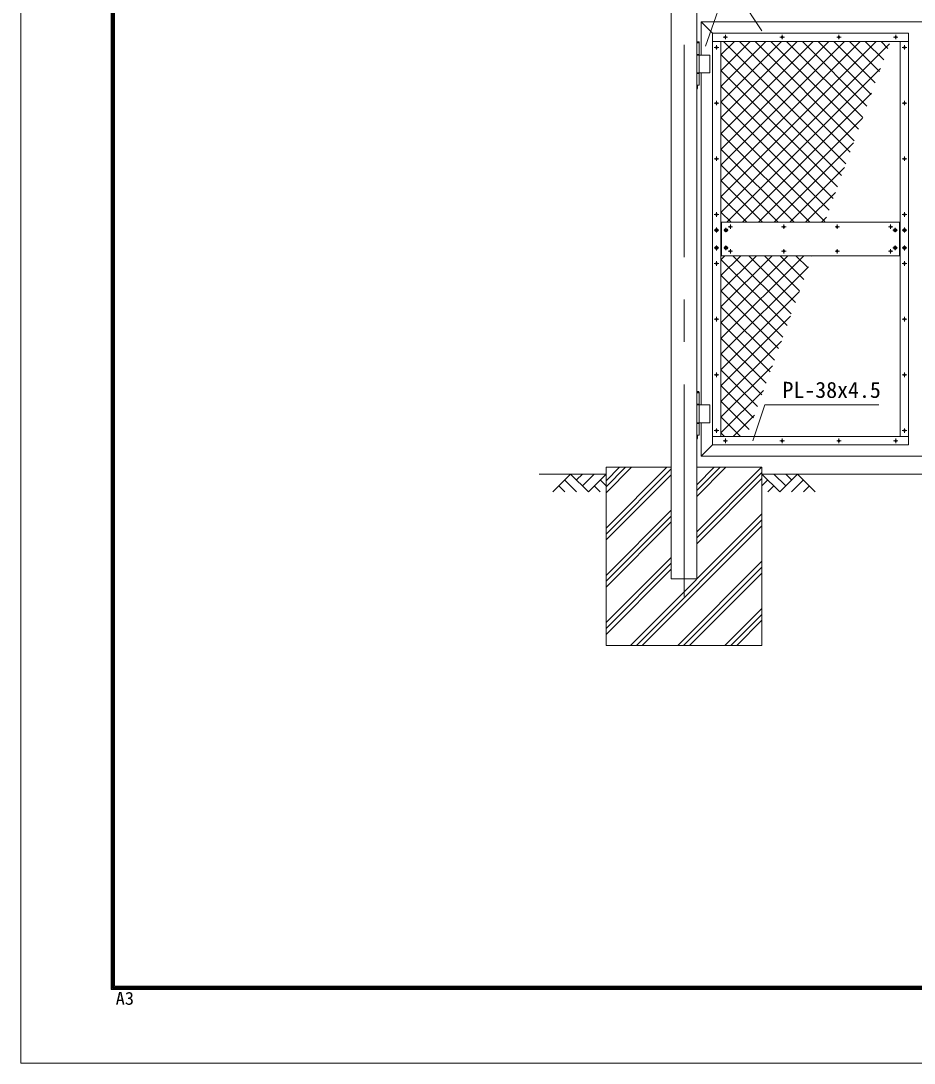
# Model space of a CAD drawing. Units: millimetres, scale not verified. Extents: x -6300 to 6300, y -4455 to 4455.
# Drawn here: x -6300 to -2288, y -4455 to 224 of the extents above; entities that cross this region are included whole.
import ezdxf
from ezdxf.enums import TextEntityAlignment as Align

# ---------------------------------------------------------------- set-up
doc = ezdxf.new("R2010")
doc.units = ezdxf.units.MM
doc.header["$LTSCALE"] = 30
doc.linetypes.add('USER1', pattern=[50.8, 31.75, -6.35, 6.35, -6.35])
for name, color, linetype, lineweight in [('0-0_D-DCR-HCH', 7, 'Continuous', 9), ('0-1_D-STR4', 7, 'Continuous', 9), ('0-2_D-STR1', 1, 'Continuous', 18), ('0-3_D-STR3', 3, 'Continuous', 13), ('0-4_D-BMK', 2, 'USER1', 13), ('0-5_D-BGD', 7, 'Continuous', 9), ('0-8_D-STR-TXT', 7, 'Continuous', 9), ('0-B_D-TTL', 7, 'Continuous', 9)]:
    doc.layers.add(name, color=color, linetype=linetype, lineweight=lineweight)
doc.styles.add('ＭＳ ゴシック', font='')
doc.styles.get('ＭＳ ゴシック').set_extended_font_data('MS Gothic')

msp = doc.modelspace()

# ---------------------------------------------------------------- linework, layer by layer
at = {"layer": '0-0_D-DCR-HCH'}
for p, q in [((-3155.58, 70.63), (-3095.53, 130.68)), ((-3155.58, -0.08), (-3024.82, 130.68)), ((-3155.58, -70.79), (-2954.11, 130.68)), ((-3155.58, -141.5), (-2883.4, 130.68)), ((-3155.58, -212.21), (-2812.69, 130.68)), ((-3155.58, -282.92), (-2741.98, 130.68)), ((-3155.58, -353.63), (-2671.27, 130.68)), ((-3155.58, -424.34), (-2600.56, 130.68)), ((-3155.58, -495.05), (-2529.85, 130.68)), ((-3155.58, -565.76), (-2459.14, 130.68)), ((-3155.58, -636.47), (-2398.52, 120.59)), ((-2594.65, -418.28), (-3143.61, 130.68)), ((-2575.78, -366.44), (-3072.9, 130.68)), ((-2556.91, -314.59), (-3002.19, 130.68)), ((-2538.04, -262.75), (-2931.48, 130.68)), ((-2519.17, -210.91), (-2860.77, 130.68)), ((-2500.31, -159.07), (-2790.06, 130.68)), ((-2481.44, -107.23), (-2719.34, 130.68)), ((-2462.57, -55.39), (-2648.63, 130.68)), ((-2443.7, -3.54), (-2577.92, 130.68)), ((-2424.83, 48.3), (-2507.21, 130.68)), ((-2405.96, 100.14), (-2436.5, 130.68)), ((-2613.52, -470.12), (-3155.58, 71.94)), ((-2632.39, -521.96), (-3155.58, 1.23)), ((-3128.92, -680.52), (-2438.98, 9.41)), ((-2651.26, -573.8), (-3155.58, -69.48)), ((-2670.13, -625.65), (-3155.58, -140.19)), ((-3058.2, -680.52), (-2479.45, -101.76)), ((-2688.99, -677.49), (-3155.58, -210.9)), ((-2987.49, -680.52), (-2519.91, -212.94)), ((-2756.67, -680.52), (-3155.58, -281.61)), ((-2916.78, -680.52), (-2560.38, -324.11)), ((-2827.38, -680.52), (-3155.58, -352.32)), ((-2898.09, -680.52), (-3155.58, -423.03)), ((-2846.07, -680.52), (-2600.84, -435.29)), ((-2968.81, -680.52), (-3155.58, -493.74)), ((-2775.36, -680.52), (-2641.31, -546.46)), ((-3039.52, -680.52), (-3155.58, -564.45)), ((-3110.23, -680.52), (-3155.58, -635.17)), ((-2704.65, -680.52), (-2681.77, -657.64)), ((-3155.58, -848.61), (-3137.49, -830.52)), ((-3155.58, -919.32), (-3066.78, -830.52)), ((-3155.58, -990.03), (-2996.07, -830.52)), ((-3155.58, -1060.74), (-2925.36, -830.52)), ((-3155.58, -1131.45), (-2854.65, -830.52)), ((-3155.58, -1202.16), (-2783.94, -830.52)), ((-2839.95, -1092.22), (-3101.65, -830.52)), ((-2821.08, -1040.38), (-3030.94, -830.52)), ((-2802.21, -988.54), (-2960.23, -830.52)), ((-2783.34, -936.7), (-2889.52, -830.52)), ((-2764.47, -884.85), (-2818.81, -830.52)), ((-2745.6, -833.01), (-2748.09, -830.52)), ((-2858.81, -1144.06), (-3155.58, -847.3)), ((-3155.58, -1272.87), (-2762.7, -879.99)), ((-2877.68, -1195.91), (-3155.58, -918.01)), ((-2896.55, -1247.75), (-3155.58, -988.72)), ((-3155.58, -1343.58), (-2803.16, -991.16)), ((-2915.42, -1299.59), (-3155.58, -1059.43)), ((-3155.58, -1414.29), (-2843.63, -1102.34)), ((-2934.29, -1351.43), (-3155.58, -1130.14)), ((-2953.16, -1403.27), (-3155.58, -1200.85)), ((-3155.58, -1485), (-2884.09, -1213.51)), ((-2972.03, -1455.11), (-3155.58, -1271.56)), ((-3155.58, -1555.71), (-2924.56, -1324.69)), ((-2990.9, -1506.96), (-3155.58, -1342.27)), ((-3009.77, -1558.8), (-3155.58, -1412.98)), ((-3155.58, -1626.42), (-2965.02, -1435.86)), ((-3028.63, -1610.64), (-3155.58, -1483.69)), ((-3068.27, -1641.72), (-3155.58, -1554.4)), ((-3100.17, -1641.72), (-3005.49, -1547.04)), ((-3138.98, -1641.72), (-3155.58, -1625.11)), ((-3831.02, -1810.52), (-3910.83, -1890.34)), ((-3831.02, -1810.52), (-3751.2, -1890.34)), ((-3804.41, -1837.13), (-3777.8, -1810.52)), ((-3777.8, -1863.73), (-3724.59, -1810.52)), ((-3751.2, -1890.34), (-3671.38, -1810.52)), ((-3671.38, -1894.29), (-3557.61, -1780.52)), ((-3671.38, -1867.77), (-3584.13, -1780.52)), ((-3671.38, -1841.25), (-3610.65, -1780.52)), ((-3671.38, -2053.39), (-3398.51, -1780.52)), ((-3671.38, -2079.9), (-3378.53, -1787.05)), ((-3671.38, -2106.42), (-3378.53, -1813.57)), ((-3264.23, -1911.4), (-3133.35, -1780.52)), ((-3264.23, -1884.88), (-3159.87, -1780.52)), ((-3264.23, -1858.37), (-3186.38, -1780.52)), ((-3264.23, -2070.5), (-2974.25, -1780.52)), ((-3264.23, -2097.02), (-2971.38, -1804.17)), ((-2891.56, -1890.34), (-2971.38, -1810.52)), ((-2864.96, -1863.73), (-2918.17, -1810.52)), ((-2811.74, -1810.52), (-2891.56, -1890.34)), ((-2838.21, -1837.26), (-2864.96, -1810.52)), ((-2811.74, -1810.52), (-2731.93, -1890.34)), ((-3884.23, -1863.73), (-3857.5, -1890.34)), ((-3857.62, -1837.13), (-3804.17, -1890.34)), ((-3724.59, -1863.73), (-3697.86, -1890.34)), ((-3697.99, -1837.13), (-3671.38, -1863.61)), ((-3264.23, -2123.53), (-2971.38, -1830.68)), ((-2944.77, -1837.13), (-2971.38, -1863.61)), ((-2918.17, -1863.73), (-2944.9, -1890.34)), ((-2785.14, -1837.13), (-2838.59, -1890.34)), ((-2758.53, -1863.73), (-2785.26, -1890.34)), ((-3671.38, -2265.52), (-3378.53, -1972.67)), ((-3671.38, -2292.03), (-3378.53, -1999.18)), ((-3562.12, -2580.52), (-2971.38, -1989.78)), ((-3671.38, -2318.55), (-3378.53, -2025.7)), ((-3535.6, -2580.52), (-2971.38, -2016.3)), ((-3509.09, -2580.52), (-2971.38, -2042.81)), ((-3671.38, -2477.65), (-3378.53, -2184.8)), ((-3671.38, -2504.17), (-3378.53, -2211.32)), ((-3671.38, -2530.68), (-3378.53, -2237.83)), ((-3349.99, -2580.52), (-2971.38, -2201.91)), ((-3323.47, -2580.52), (-2971.38, -2228.43)), ((-3296.95, -2580.52), (-2971.38, -2254.95)), ((-3137.85, -2580.52), (-2971.38, -2414.05)), ((-3111.34, -2580.52), (-2971.38, -2440.56)), ((-3084.82, -2580.52), (-2971.38, -2467.08))]:
    msp.add_line(p, q, dxfattribs=at)
at = {"layer": '0-1_D-STR4'}
for p, q in [((-3671.38, -2580.52), (-3671.38, -1780.52)), ((-3378.53, -1780.52), (-3671.38, -1780.52)), ((-3671.38, -2580.52), (-2971.38, -2580.52))]:
    msp.add_line(p, q, dxfattribs=at)
msp.add_lwpolyline([(-2971.38, -2580.52), (-2971.38, -1780.52), (-3264.23, -1780.52)], dxfattribs=at)
at = {"layer": '0-2_D-STR1'}
for p, q in [((-3378.53, -2280.52), (-3378.53, 1209.48)), ((-3264.23, -2280.52), (-3264.23, 1209.48)), ((-3193.58, 168.68), (-3244.38, 219.48)), ((-2313.28, 168.68), (-3193.58, 168.68)), ((-3193.58, 168.68), (-3193.58, -1679.72)), ((-2313.28, 168.68), (-2313.28, -1679.72)), ((-3244.38, -10.52), (-3244.38, -1500.52)), ((-3244.38, -1580.52), (-3244.38, -1730.52)), ((-3193.58, -1679.72), (-3244.38, -1730.52)), ((-3193.58, -1679.72), (-2313.28, -1679.72)), ((-3244.38, -1730.52), (-1366.28, -1730.52)), ((-3378.53, -2280.52), (-3264.23, -2280.52))]:
    msp.add_line(p, q, dxfattribs=at)
msp.add_lwpolyline([(-1331.38, -738.52), (-1331.38, 219.48), (-3244.38, 219.48), (-3244.38, 69.48)], dxfattribs=at)
at = {"layer": '0-3_D-STR3'}
for p, q in [((-3255.07, 129.48), (-3264.23, 129.48)), ((-3253.07, 127.48), (-3264.23, 127.48)), ((-3253.06, 124.48), (-3264.23, 124.48)), ((-3255.07, 129.48), (-3253.07, 127.48)), ((-3253.07, 124.48), (-3253.07, 127.48)), ((-3253.06, 124.48), (-3253.06, -65.52)), ((-2313.28, 130.68), (-3193.58, 130.68)), ((-3155.58, 130.68), (-3155.58, -1641.72)), ((-2351.28, 130.68), (-2351.28, -1641.72)), ((-3253.06, 72.48), (-3264.23, 72.48)), ((-3204.85, 69.48), (-3264.23, 69.48)), ((-3204.85, 69.48), (-3204.85, -10.52)), ((-3204.85, -10.52), (-3264.23, -10.52)), ((-3253.06, -13.52), (-3264.23, -13.52)), ((-3253.06, -65.52), (-3264.23, -65.52)), ((-3260.56, -65.52), (-3260.56, -80.52)), ((-3155.58, -680.52), (-2351.28, -680.52)), ((-3153.43, -680.52), (-3153.43, -830.52)), ((-2353.43, -680.52), (-2353.43, -830.52)), ((-3155.58, -830.52), (-2351.28, -830.52)), ((-3255.07, -1440.52), (-3264.23, -1440.52)), ((-3253.07, -1442.52), (-3264.23, -1442.52)), ((-3253.06, -1445.52), (-3264.23, -1445.52)), ((-3255.07, -1440.52), (-3253.07, -1442.52)), ((-3253.07, -1445.52), (-3253.07, -1442.52)), ((-3253.06, -1445.52), (-3253.06, -1635.52)), ((-3253.06, -1497.52), (-3264.23, -1497.52)), ((-3204.85, -1500.52), (-3264.23, -1500.52)), ((-3204.85, -1500.52), (-3204.85, -1580.52)), ((-3204.85, -1580.52), (-3264.23, -1580.52)), ((-3253.06, -1583.52), (-3264.23, -1583.52)), ((-3253.06, -1635.52), (-3264.23, -1635.52)), ((-3260.56, -1635.52), (-3260.56, -1650.52)), ((-3193.58, -1641.72), (-2313.28, -1641.72))]:
    msp.add_line(p, q, dxfattribs=at)
for points in [[(-3264.23, -86.64), (-3260.56, -80.52), (-3264.23, -80.52)], [(-3264.23, -1656.64), (-3260.56, -1650.52), (-3264.23, -1650.52)]]:
    msp.add_lwpolyline(points, dxfattribs=at)
for points in [[(-3169.08, -711.77), (-3175.58, -708.01), (-3182.08, -711.77), (-3182.08, -719.27), (-3175.58, -723.03), (-3169.08, -719.27)], [(-3126.93, -711.77), (-3133.43, -708.01), (-3139.93, -711.77), (-3139.93, -719.27), (-3133.43, -723.03), (-3126.93, -719.27)], [(-2379.93, -711.77), (-2373.43, -708.01), (-2366.93, -711.77), (-2366.93, -719.27), (-2373.43, -723.03), (-2379.93, -719.27)], [(-2337.78, -711.77), (-2331.28, -708.01), (-2324.78, -711.77), (-2324.78, -719.27), (-2331.28, -723.03), (-2337.78, -719.27)], [(-3169.08, -791.77), (-3175.58, -788.01), (-3182.08, -791.77), (-3182.08, -799.27), (-3175.58, -803.03), (-3169.08, -799.27)], [(-3126.93, -791.77), (-3133.43, -788.01), (-3139.93, -791.77), (-3139.93, -799.27), (-3133.43, -803.03), (-3126.93, -799.27)], [(-2379.93, -791.77), (-2373.43, -788.01), (-2366.93, -791.77), (-2366.93, -799.27), (-2373.43, -803.03), (-2379.93, -799.27)], [(-2337.78, -791.77), (-2331.28, -788.01), (-2324.78, -791.77), (-2324.78, -799.27), (-2331.28, -803.03), (-2337.78, -799.27)]]:
    msp.add_lwpolyline(points, close=True, dxfattribs=at)
for centre, radius in [((-3135.93, 150.68), 4), ((-2880.93, 150.68), 4), ((-2625.93, 150.68), 4), ((-2370.93, 150.68), 4), ((-3175.58, 104.48), 4), ((-2331.28, 104.48), 4), ((-3175.58, -145.52), 4), ((-2331.28, -145.52), 4), ((-3175.58, -395.52), 4), ((-2331.28, -395.52), 4), ((-3175.58, -645.52), 4), ((-2331.28, -645.52), 4), ((-3113.43, -700.52), 4), ((-2873.43, -700.52), 4), ((-2633.43, -700.52), 4), ((-2393.43, -700.52), 4), ((-3175.58, -715.52), 6.25), ((-3133.43, -715.52), 6.25), ((-2373.43, -715.52), 6.25), ((-2331.28, -715.52), 6.25), ((-3175.58, -795.52), 6.25), ((-3133.43, -795.52), 6.25), ((-2373.43, -795.52), 6.25), ((-2331.28, -795.52), 6.25), ((-3113.43, -810.52), 4), ((-2873.43, -810.52), 4), ((-2633.43, -810.52), 4), ((-2393.43, -810.52), 4), ((-3175.58, -865.52), 4), ((-2331.28, -865.52), 4), ((-3175.58, -1115.52), 4), ((-2331.28, -1115.52), 4), ((-3175.58, -1365.52), 4), ((-2331.28, -1365.52), 4), ((-3175.58, -1615.52), 4), ((-2331.28, -1615.52), 4), ((-3135.93, -1661.72), 4), ((-2880.93, -1661.72), 4), ((-2625.93, -1661.72), 4), ((-2370.93, -1661.72), 4)]:
    msp.add_circle(centre, radius, dxfattribs=at)
at = {"layer": '0-4_D-BMK'}
for p, q in [((-3321.38, -2360.52), (-3321.38, 1299.48)), ((-3145.91, 150.68), (-3125.96, 150.68)), ((-3135.93, 140.71), (-3135.93, 160.66)), ((-2890.91, 150.68), (-2870.96, 150.68)), ((-2880.93, 140.71), (-2880.93, 160.66)), ((-2635.91, 150.68), (-2615.96, 150.68)), ((-2625.93, 140.71), (-2625.93, 160.66)), ((-2380.91, 150.68), (-2360.96, 150.68)), ((-2370.93, 140.71), (-2370.93, 160.66)), ((-3165.61, 104.48), (-3185.56, 104.48)), ((-3175.58, 94.51), (-3175.58, 114.46)), ((-2341.26, 104.48), (-2321.31, 104.48)), ((-2331.28, 94.51), (-2331.28, 114.46)), ((-3175.58, -155.49), (-3175.58, -135.54)), ((-2331.28, -155.49), (-2331.28, -135.54)), ((-3165.61, -145.52), (-3185.56, -145.52)), ((-2341.26, -145.52), (-2321.31, -145.52)), ((-3165.61, -395.52), (-3185.56, -395.52)), ((-3175.58, -405.49), (-3175.58, -385.54)), ((-2341.26, -395.52), (-2321.31, -395.52)), ((-2331.28, -405.49), (-2331.28, -385.54)), ((-3165.61, -645.52), (-3185.56, -645.52)), ((-3175.58, -655.49), (-3175.58, -635.54)), ((-2341.26, -645.52), (-2321.31, -645.52)), ((-2331.28, -655.49), (-2331.28, -635.54)), ((-3103.46, -700.52), (-3123.41, -700.52)), ((-3113.43, -710.49), (-3113.43, -690.54)), ((-2863.46, -700.52), (-2883.41, -700.52)), ((-2873.43, -710.49), (-2873.43, -690.54)), ((-2623.46, -700.52), (-2643.41, -700.52)), ((-2633.43, -710.49), (-2633.43, -690.54)), ((-2383.46, -700.52), (-2403.41, -700.52)), ((-2393.43, -710.49), (-2393.43, -690.54)), ((-3165.58, -715.52), (-3185.58, -715.52)), ((-3175.58, -704.38), (-3175.58, -726.66)), ((-3123.43, -715.52), (-3143.43, -715.52)), ((-3133.43, -705.52), (-3133.43, -725.52)), ((-2383.43, -715.52), (-2363.43, -715.52)), ((-2373.43, -705.52), (-2373.43, -725.52)), ((-2341.28, -715.52), (-2321.28, -715.52)), ((-2331.28, -704.38), (-2331.28, -726.66)), ((-3175.58, -784.38), (-3175.58, -806.66)), ((-3133.43, -785.52), (-3133.43, -805.52)), ((-2373.43, -785.52), (-2373.43, -805.52)), ((-2331.28, -784.38), (-2331.28, -806.66)), ((-3165.58, -795.52), (-3185.58, -795.52)), ((-3123.43, -795.52), (-3143.43, -795.52)), ((-3103.46, -810.52), (-3123.41, -810.52)), ((-3113.43, -800.54), (-3113.43, -820.49)), ((-2863.46, -810.52), (-2883.41, -810.52)), ((-2873.43, -800.54), (-2873.43, -820.49)), ((-2623.46, -810.52), (-2643.41, -810.52)), ((-2633.43, -800.54), (-2633.43, -820.49)), ((-2383.46, -810.52), (-2403.41, -810.52)), ((-2393.43, -800.54), (-2393.43, -820.49)), ((-2383.43, -795.52), (-2363.43, -795.52)), ((-2341.28, -795.52), (-2321.28, -795.52)), ((-3165.61, -865.52), (-3185.56, -865.52)), ((-3175.58, -855.54), (-3175.58, -875.49)), ((-2341.26, -865.52), (-2321.31, -865.52)), ((-2331.28, -855.54), (-2331.28, -875.49)), ((-3165.61, -1115.52), (-3185.56, -1115.52)), ((-3175.58, -1105.54), (-3175.58, -1125.49)), ((-2341.26, -1115.52), (-2321.31, -1115.52)), ((-2331.28, -1105.54), (-2331.28, -1125.49)), ((-3175.58, -1355.54), (-3175.58, -1375.49)), ((-2331.28, -1355.54), (-2331.28, -1375.49)), ((-3165.61, -1365.52), (-3185.56, -1365.52)), ((-2341.26, -1365.52), (-2321.31, -1365.52)), ((-3165.61, -1615.52), (-3185.56, -1615.52)), ((-3175.58, -1605.54), (-3175.58, -1625.49)), ((-2341.26, -1615.52), (-2321.31, -1615.52)), ((-2331.28, -1605.54), (-2331.28, -1625.49)), ((-3145.91, -1661.72), (-3125.96, -1661.72)), ((-3135.93, -1651.74), (-3135.93, -1671.69)), ((-2890.91, -1661.72), (-2870.96, -1661.72)), ((-2880.93, -1651.74), (-2880.93, -1671.69)), ((-2635.91, -1661.72), (-2615.96, -1661.72)), ((-2625.93, -1651.74), (-2625.93, -1671.69)), ((-2380.91, -1661.72), (-2360.96, -1661.72)), ((-2370.93, -1651.74), (-2370.93, -1671.69))]:
    msp.add_line(p, q, dxfattribs=at)
at = {"layer": '0-5_D-BGD'}
for p, q in [((-3971.38, -1810.52), (-3671.38, -1810.52)), ((-2971.38, -1810.52), (316.62, -1810.52))]:
    msp.add_line(p, q, dxfattribs=at)
at = {"layer": '0-8_D-STR-TXT'}
msp.add_line((-3121.88, 405.07), (-2971.38, 178.29), dxfattribs=at)
for points in [[(-2317.96, 405.07), (-3121.88, 405.07), (-3224.66, 109.19)], [(-2446.43, -1500.67), (-2957.97, -1500.67), (-3013.15, -1661.51)]]:
    msp.add_lwpolyline(points, dxfattribs=at)
at = {"layer": '0-B_D-TTL', "color": 2, "lineweight": 18}
msp.add_lwpolyline([(-6300, 4455), (6300, 4455), (6300, -4455), (-6300, -4455)], close=True, dxfattribs=at)
at = {"layer": '0-B_D-TTL'}
for points in [[(-5895, 4125), (5895, 4125), (5895, -4125), (-5895, -4125)], [(-5891.25, 4121.25), (5891.25, 4121.25), (5891.25, -4121.25), (-5891.25, -4121.25)], [(-5887.5, 4117.5), (5887.5, 4117.5), (5887.5, -4117.5), (-5887.5, -4117.5)], [(-5883.75, 4113.75), (5883.75, 4113.75), (5883.75, -4113.75), (-5883.75, -4113.75)], [(-5880, 4110), (5880, 4110), (5880, -4110), (-5880, -4110)]]:
    msp.add_lwpolyline(points, close=True, dxfattribs=at)

# ---------------------------------------------------------------- texts
at = {"layer": '0-8_D-STR-TXT', "style": 'ＭＳ ゴシック'}
msp.add_text('PL-38x4.5', height=72.14, dxfattribs=at).set_placement((-2879.3, -1490.55), align=Align.BOTTOM_LEFT)
at = {"layer": '0-B_D-TTL', "style": 'ＭＳ ゴシック', "width": 1.05}
msp.add_text('A3', height=57.73, dxfattribs=at).set_placement((-5874.13, -4210.22), align=Align.BOTTOM_LEFT)

doc.saveas('drawing.dxf')
